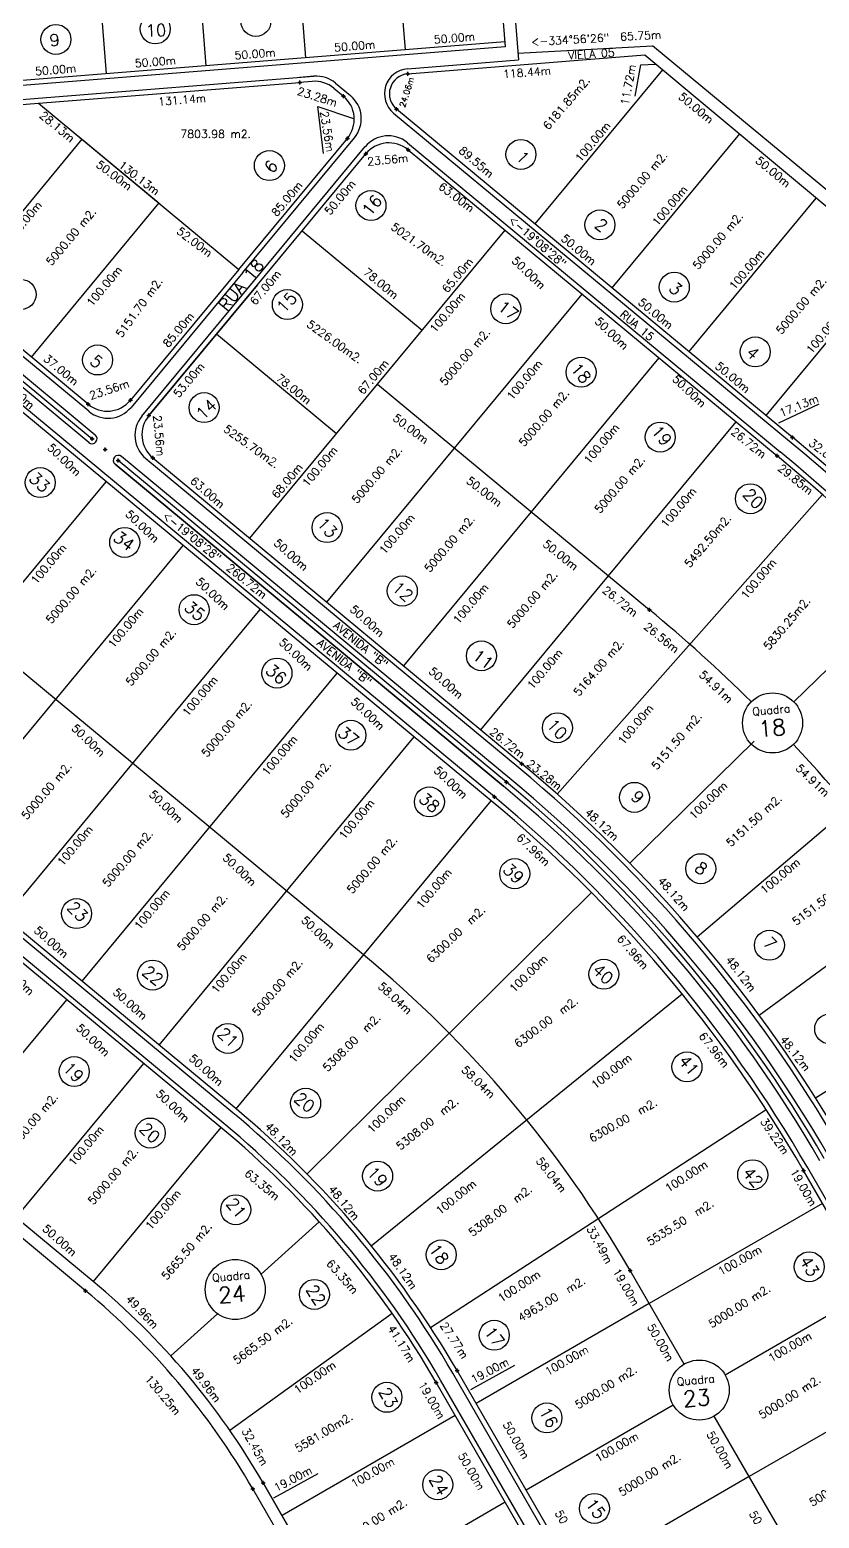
# Model space of a CAD drawing. Extents: x -23785941 to 8798891, y -8418521 to 21897894.
# Drawn here: x -23616 to -23221, y -2844 to -2100 of the extents above; entities that cross this region are included whole.
import ezdxf
from ezdxf.enums import TextEntityAlignment as Align

# ---------------------------------------------------------------- set-up
doc = ezdxf.new("R2010")
doc.units = 0
doc.header["$MEASUREMENT"] = 0
doc.header["$PDMODE"] = 34
doc.header["$PDSIZE"] = 1
doc.layers.get('0').update_dxf_attribs({"linetype": 'CONTINUOUS'})
for name, color, linetype in [('CALCADA', 3, 'CONTINUOUS'), ('REG60_100', 2, 'CONTINUOUS'), ('RUA', 1, 'CONTINUOUS'), ('VIEWPORT', 7, 'CONTINUOUS')]:
    doc.layers.add(name, color=color, linetype=linetype)
doc.styles.add('1_5MM', font='romans.shx', dxfattribs={"height": 6})
doc.styles.add('1MM', font='romans.shx', dxfattribs={"height": 4})
doc.styles.add('2MM', font='romans.shx', dxfattribs={"height": 8})

msp = doc.modelspace()

# ---------------------------------------------------------------- linework, layer by layer
for p, q in [((-23386.35, -2006.7), (-23378.21, -2108.87)), ((-23380.37, -2006.22), (-23371.67, -2115.37)), ((-23486.04, -2014.64), (-23478.09, -2114.32)), ((-23436.19, -2010.67), (-23428.25, -2110.35)), ((-23585.72, -2022.58), (-23577.78, -2122.26)), ((-23535.88, -2018.61), (-23527.94, -2118.29)), ((-23378.41, -2106.38), (-23797.68, -2139.78)), ((-23426.92, -2122.28), (-23308.44, -2112.84)), ((-23371.94, -2112.02), (-23304.67, -2108.23)), ((-23308.44, -2112.84), (-23032.33, -2343.32)), ((-23167, -2222.32), (-23304.67, -2108.23)), ((-23363.27, -2197.33), (-23299.46, -2120.33)), ((-23363.27, -2197.33), (-23299.46, -2120.33)), ((-23313.23, -2133.54), (-23310.49, -2117.82)), ((-23310.49, -2117.82), (-23303.04, -2117.47)), ((-23611.61, -2137), (-23480.89, -2126.58)), ((-23473.87, -2123.52), (-23481.08, -2124.09)), ((-23474.69, -2126.09), (-23480.88, -2126.58)), ((-23463.93, -2129.49), (-23459.14, -2133.46)), ((-23710.47, -2144.87), (-23611.61, -2137)), ((-23611.61, -2137), (-23511.41, -2220.02)), ((-23471.86, -2138.59), (-23454.01, -2144.68)), ((-23234.53, -2304.02), (-23432.51, -2139.95)), ((-23589.95, -2154.94), (-23653.75, -2231.94)), ((-23551.47, -2186.87), (-23592.26, -2153.07)), ((-23511.41, -2220.02), (-23457.16, -2154.57)), ((-23324.78, -2229.23), (-23260.97, -2152.24)), ((-23502.17, -2227.68), (-23447.92, -2162.22)), ((-23426.82, -2160.24), (-23262.8, -2296.16)), ((-23426.82, -2160.24), (-23426.81, -2160.25)), ((-23551.45, -2186.84), (-23615.28, -2263.87)), ((-23286.28, -2261.14), (-23222.69, -2184.42)), ((-23505.91, -2354.45), (-23378.3, -2200.45)), ((-23479.84, -2200.73), (-23419.78, -2250.5)), ((-23247.78, -2293.04), (-23184.31, -2216.46)), ((-23511.41, -2220.02), (-23565.65, -2285.48)), ((-23586.76, -2287.46), (-23653.8, -2231.9)), ((-23502.17, -2227.68), (-23556.41, -2293.14)), ((-23556.41, -2293.14), (-23502.17, -2227.68)), ((-23467.42, -2386.35), (-23339.8, -2232.35)), ((-23385.21, -2485.66), (-23669.14, -2250.41)), ((-23522.59, -2252.32), (-23462.53, -2302.09)), ((-23428.92, -2418.25), (-23301.3, -2264.25)), ((-23442.11, -2277.45), (-23306.09, -2390.18)), ((-23390.42, -2450.16), (-23262.8, -2296.16)), ((-23390.42, -2450.16), (-23262.8, -2296.16)), ((-23262.8, -2296.16), (-23242.29, -2313.18)), ((-23573.32, -2317.42), (-23379.13, -2478.33)), ((-23554.43, -2314.24), (-23369.88, -2467.16)), ((-23705.33, -2480.16), (-23577.72, -2326.16)), ((-23352.22, -2482.33), (-23219.61, -2332.58)), ((-23512.83, -2639.67), (-23877.16, -2337.78)), ((-23449.03, -2562.67), (-23718.53, -2339.35)), ((-23520.49, -2648.91), (-23885.61, -2346.36)), ((-23666.83, -2512.06), (-23539.22, -2358.06)), ((-23233.88, -2436.27), (-23173.17, -2376.75)), ((-23628.33, -2543.96), (-23500.72, -2389.96)), ((-23589.83, -2575.86), (-23462.22, -2421.86)), ((-23282.27, -2553.67), (-23129.94, -2424.07)), ((-23551.33, -2607.77), (-23423.72, -2453.76)), ((-23315.99, -2516.77), (-23253.79, -2455.79)), ((-23584.29, -2725.91), (-23892.29, -2470.69)), ((-23251.24, -2592.87), (-23090.14, -2474.31)), ((-23512.82, -2639.66), (-23385.21, -2485.66)), ((-23223.05, -2634.15), (-23054, -2527.24)), ((-23477.33, -2672.16), (-23335.08, -2531.55)), ((-23588.11, -2730.52), (-23816.66, -2541.15)), ((-23588.11, -2730.52), (-23816.66, -2541.15)), ((-23588.11, -2730.52), (-23816.66, -2541.15)), ((-23661.29, -2662.1), (-23597.49, -2585.1)), ((-23445.25, -2708.02), (-23289.77, -2582.21)), ((-23622.79, -2694.01), (-23558.99, -2617.01)), ((-23415.52, -2748.96), (-23247.79, -2640.02)), ((-23520.49, -2648.91), (-23584.29, -2725.91)), ((-23119.58, -2860.03), (-23229.16, -2670.41)), ((-23219.64, -2686.86), (-23306.22, -2736.89)), ((-23500.28, -2722.32), (-23471.24, -2696.08)), ((-23288.72, -2767.2), (-23315.74, -2720.45)), ((-23194.62, -2730.15), (-23268.22, -2772.68)), ((-23306.22, -2736.89), (-23392.82, -2786.92)), ((-23545.45, -2763.11), (-23522.09, -2742.02)), ((-23515.86, -2800.3), (-23434.82, -2741.71)), ((-23292.75, -2960.1), (-23402.32, -2770.48)), ((-23373.52, -2767.99), (-23395.67, -2780.07)), ((-23169.61, -2773.45), (-23256.2, -2823.47)), ((-23303.14, -2966.1), (-23412.71, -2776.48)), ((-23294.2, -2787.69), (-23367.8, -2830.21)), ((-23403.21, -2792.93), (-23489.8, -2842.95)), ((-23206.16, -2910.07), (-23273.71, -2793.17)), ((-23389.72, -3016.14), (-23499.3, -2826.52)), ((-23499.3, -2826.52), (-23314.7, -3146.01)), ((-23471.97, -2822.12), (-23494.12, -2834.2)), ((-23256.2, -2823.47), (-23342.78, -2873.5)), ((-23394.91, -3019.14), (-23504.49, -2829.52)), ((-23378.2, -2836.22), (-23464.78, -2886.25))]:
    msp.add_line(p, q)
at = {"color": 100}
for p, q in [((-23660.39, -2238.78), (-23583.18, -2302.76)), ((-23586.39, -2306.59), (-23663.05, -2243.07)), ((-23375.94, -2474.48), (-23570.11, -2313.59)), ((-23379.13, -2478.33), (-23573.3, -2317.44)), ((-23377.54, -2476.4), (-23571.71, -2315.51))]:
    msp.add_line(p, q, dxfattribs=at)
for centre in [(-23502.87, -2096.06), (-23602.86, -2105.12), (-23553.21, -2099.84), (-23370.37, -2162.59), (-23496.16, -2168.15), (-23445.35, -2188.12), (-23330.87, -2197.78), (-23293.68, -2228.9), (-23620.28, -2232.55), (-23487.17, -2237.61), (-23377.97, -2239.75), (-23253.23, -2261.28), (-23582.03, -2265.32), (-23340.32, -2271.44), (-23528.77, -2289.13), (-23300.75, -2303.85), (-23610.74, -2326.6), (-23255.64, -2334.67), (-23467.32, -2349.1), (-23568.5, -2356.53), (-23429.68, -2380.79), (-23533.79, -2390.13), (-23390.11, -2413.2), (-23492.35, -2421.81), (-23455.4, -2452.86), (-23352.16, -2449.17), (-23313.6, -2483.94), (-23416.16, -2486.2), (-23373.47, -2522.08), (-23280.46, -2519.59), (-23592.53, -2542.04), (-23246.13, -2557.86), (-23554.53, -2572.76), (-23328.93, -2572.33), (-23216.01, -2599.65), (-23516.88, -2604.45), (-23287.35, -2618.64), (-23593.71, -2620.98), (-23478.01, -2636.83), (-23555.7, -2651.71), (-23442.02, -2673.25), (-23254.51, -2672.55), (-23512.97, -2690.06), (-23410.21, -2712.6), (-23226.22, -2718.58), (-23473.61, -2732.39), (-23383.72, -2752.79), (-23437.4, -2783.81), (-23357.39, -2794.13), (-23411.99, -2827.49), (-23333.64, -2839.35)]:
    msp.add_circle(centre, 7.5)
at = {"color": 5}
for centre in [(-23244.58, -2446.76), (-23513.21, -2729.93), (-23281.21, -2780.18)]:
    msp.add_circle(centre, 15, dxfattribs=at)
for centre, radius, start, end in [((-23473.5, -2141.03), 14.99, 50.35397, 94.5548), ((-23426.13, -2132.25), 10, 94.5548, 230.34999), ((-23468.71, -2145), 14.99, 320.35271, 50.35397), ((-23436.38, -2171.79), 14.99, 50.35271, 140.35271), ((-23436.38, -2171.79), 14.99, 50.35271, 140.35271), ((-23577.19, -2275.92), 14.99, 230.35297, 320.35271), ((-23544.87, -2302.7), 14.99, 140.35271, 230.35425), ((-23822.21, -3013.12), 920.97, 33.0048, 50.35425), ((-23822.25, -3013.09), 908.97, 30.01869, 50.35425), ((-23822.25, -3013.09), 808.97, 45.49416, 50.35425), ((-23822.25, -3013.09), 808.97, 30.01869, 43.36936), ((-23822.25, -3013.09), 708.97, 30.01869, 50.35425), ((-23822.25, -3013.09), 684.97, 30.01869, 50.35425), ((-23822.25, -3013.09), 584.97, 30.01869, 50.35425), ((-23822.25, -3013.09), 484.97, 30.01869, 50.35425), ((-23822.25, -3013.09), 472.97, 30.01869, 50.35425), ((-23822.25, -3013.09), 372.97, 30.01471, 50.35425), ((-23822.25, -3013.09), 366.97, 30.01465, 50.35425), ((-23822.25, -3013.09), 366.97, 30.01465, 50.35425), ((-23822.25, -3013.09), 366.97, 30.01465, 50.35425)]:
    msp.add_arc(centre, radius, start, end)
at = {"color": 100}
for centre, radius, start, end in [((-23584.8, -2304.67), 2.5, 230.35435, 50.35435), ((-23571.71, -2315.51), 2.5, 50.35429, 230.35429), ((-23822.23, -3013.07), 696.97, 30.01869, 50.35423), ((-23822.23, -3013.07), 699.47, 30.01869, 50.35423), ((-23822.23, -3013.07), 694.47, 30.01869, 50.35423)]:
    msp.add_arc(centre, radius, start, end, dxfattribs=at)
for p in [(-23480.89, -2126.58), (-23426.92, -2122.28), (-23459.14, -2133.46), (-23432.51, -2139.95), (-23457.16, -2154.57), (-23447.93, -2162.23), (-23426.81, -2160.25), (-23586.77, -2287.46), (-23565.64, -2285.47), (-23556.4, -2293.13), (-23584.8, -2304.67), (-23234.53, -2304.02), (-23554.42, -2314.25), (-23242.29, -2313.18), (-23571.71, -2315.51), (-23306.09, -2390.18), (-23369.88, -2467.16), (-23377.54, -2476.4), (-23229.16, -2670.41), (-23315.74, -2720.45), (-23588.11, -2730.52), (-23402.32, -2770.48), (-23412.71, -2776.48), (-23499.3, -2826.52), (-23504.48, -2829.54)]:
    msp.add_point(p)
at = {"color": 1}
msp.add_point((-23578.25, -2310.09), dxfattribs=at)
at = {"layer": 'CALCADA'}
for p, q in [((-23378.21, -2108.87), (-23797.48, -2142.27)), ((-23427.12, -2119.79), (-23371.67, -2115.37)), ((-23611.81, -2134.5), (-23473.87, -2123.52)), ((-23463.12, -2126.92), (-23455.62, -2133.13)), ((-23710.67, -2142.38), (-23611.81, -2134.5)), ((-23434.1, -2141.88), (-23236.18, -2305.91)), ((-23509.48, -2221.62), (-23453.64, -2154.24)), ((-23427.15, -2156.72), (-23261.21, -2294.23)), ((-23504.09, -2226.09), (-23448.25, -2158.7)), ((-23509.48, -2221.62), (-23565.32, -2289)), ((-23559.93, -2293.47), (-23504.09, -2226.09)), ((-23586.43, -2290.98), (-23655.4, -2233.83)), ((-23383.61, -2483.74), (-23667.54, -2248.48)), ((-23261.21, -2294.23), (-23240.7, -2311.25)), ((-23557.95, -2314.57), (-23371.48, -2469.09)), ((-23514.43, -2641.59), (-23878.75, -2339.7)), ((-23518.89, -2646.98), (-23883.79, -2344.62)), ((-23117.42, -2858.78), (-23226.99, -2669.16)), ((-23294.91, -2961.35), (-23404.49, -2771.73)), ((-23300.97, -2964.85), (-23410.55, -2775.23))]:
    msp.add_line(p, q, dxfattribs=at)
at = {"layer": 'CALCADA', "color": 100}
msp.add_line((-23661.54, -2241.08), (-23584.8, -2304.67), dxfattribs=at)
at = {"layer": 'CALCADA'}
for centre, radius, start, end in [((-23426.13, -2132.25), 12.5, 94.5548, 230.34999), ((-23472.68, -2138.46), 14.99, 50.35397, 94.5548), ((-23465.19, -2144.67), 14.99, 320.35271, 50.35397), ((-23436.71, -2168.27), 14.99, 50.35271, 140.35271), ((-23576.86, -2279.44), 14.99, 230.35297, 320.35271), ((-23548.39, -2303.03), 14.99, 140.35271, 230.35425), ((-23822.25, -3013.09), 918.47, 30.01869, 50.35425), ((-23822.25, -3013.09), 911.47, 30.01869, 50.35425), ((-23822.25, -3013.09), 706.47, 30.01869, 50.35425), ((-23822.25, -3013.09), 687.47, 30.01869, 50.35425), ((-23822.25, -3013.09), 475.47, 30.01869, 50.35425), ((-23822.25, -3013.09), 482.47, 30.01869, 50.35425)]:
    msp.add_arc(centre, radius, start, end, dxfattribs=at)
at = {"layer": 'REG60_100'}
for p, q in [((-23469.13, -2162.09), (-23471.86, -2138.59)), ((-23221.47, -2287.49), (-23241.55, -2296.94))]:
    msp.add_line(p, q, dxfattribs=at)
at = {"layer": 'VIEWPORT'}
msp.add_point((-23383.61, -2483.74), dxfattribs=at)

# ---------------------------------------------------------------- texts
at = {"color": 1, "style": '1MM'}
for s, rotation, p in [('<-19%%d08\'28"', 319.08002, (-23362.05, -2206.19)), ('108.00m', 318.0032, (-23623.37, -2280.74)), ('<-19%%d08\'28"  260.72m', 320.87555, (-23523.39, -2362.9))]:
    msp.add_text(s, height=4, rotation=rotation, dxfattribs=at).set_placement(p, align=Align.MIDDLE)
at = {"style": '1MM'}
for rotation, p in [(50.35008, (-23257.45, -2220.09)), (50.35, (-23257.45, -2220.09)), (50.35008, (-23218.95, -2251.99))]:
    msp.add_text('100.00m', height=4, rotation=rotation, dxfattribs=at).set_placement(p, align=Align.MIDDLE)
at = {"char_height": 6, "attachment_point": 1, "style": '1_5MM'}
for s, insert, rotation in [('10', (-23558.16, -2097.8), 2.9738), ('16', (-23450.38, -2190.11), 51.04392), ('15', (-23493.18, -2238.25), 46.85885), ('17', (-23378.97, -2234.99), 321.76654), ('18', (-23341.39, -2266.02), 310.7077), ('14', (-23533.45, -2291.25), 42.908), ('19', (-23301, -2297.24), 310.0429), ('20', (-23255.52, -2328.78), 312.95218), ('13', (-23468.43, -2343.27), 312.16782), ('12', (-23431.29, -2375.35), 318.14331), ('35', (-23535.47, -2385.17), 320.22225), ('11', (-23391.62, -2409.37), 322.26941), ('10', (-23353.5, -2443.98), 312.11011), ('21', (-23518.55, -2598.21), 317.71281), ('19', (-23595.61, -2615.52), 314.92268), ('20', (-23557.35, -2645.8), 314.49942), ('42', (-23255.34, -2667.97), 309.4504), ('18', (-23411.89, -2706.31), 305.83063), ('22', (-23473.07, -2726.68), 301.95285), ('17', (-23384.35, -2747.62), 306.78498), ('16', (-23356.23, -2787.88), 298.09882), ('15', (-23333.64, -2833.53), 306.40907)]:
    msp.add_mtext(s, dxfattribs=dict(at, insert=insert, rotation=rotation))
at = {"attachment_point": 1}
for s, insert, char_height, width, rotation, style in [('9', (-23606.35, -2102.58), 6, 7.985, 4.08461, '1_5MM'), ('VIELA 05', (-23346.91, -2111.09), 4, 603.212, 3.60995, '1MM'), ('1', (-23369.06, -2160.04), 6, 1.625, 313.50978, '1_5MM'), ('6', (-23499.3, -2168.77), 6, 7.985, 51.95403, '1_5MM'), ('2', (-23330.34, -2193.88), 6, 11.198, 321.54915, '1_5MM'), ('3', (-23292.89, -2225.71), 6, 7.465, 317.81721, '1_5MM'), ('4', (-23254.21, -2257.89), 6, 5.226, 316.94157, '1_5MM'), ('5', (-23582.63, -2262.14), 6, 1.996, 320.07248, '1_5MM'), ('33', (-23612.72, -2320.74), 6, 30, 316.89511, '1_5MM'), ('34', (-23571.11, -2350.31), 6, 23, 322.8112, '1_5MM'), ('36', (-23494.6, -2416.72), 6, 30, 319.28826, '1_5MM'), ('37', (-23458.65, -2447.88), 6, 30, 321.07687, '1_5MM'), ('38', (-23418, -2480.92), 6, 30, 318.95717, '1_5MM'), ('9', (-23312.08, -2479.81), 6, 0.647, 320.07252, '1_5MM'), ('39', (-23375.8, -2516.29), 6, 30, 316.89493, '1_5MM'), ('8', (-23280.42, -2515.52), 6, 0.597, 322.5831, '1_5MM'), ('23', (-23593.49, -2535.21), 6, 23, 314.74097, '1_5MM'), ('7', (-23245.39, -2553.01), 6, 2.388, 312.95219, '1_5MM'), ('22', (-23556.56, -2567.38), 6, 25, 321.07689, '1_5MM'), ('40', (-23331, -2566.56), 6, 23, 316.68126, '1_5MM'), ('41', (-23287.4, -2612), 6, 33, 309.45062, '1_5MM'), ('20', (-23480.46, -2630.69), 6, 25, 319.19, '1_5MM'), ('19', (-23443.49, -2667.73), 6, 23, 312.95228, '1_5MM'), ('21', (-23513.7, -2683.28), 6, 12.803, 309.77409, '1_5MM'), ('43', (-23226.22, -2712.38), 6, 33, 301.1545, '1_5MM'), ('23', (-23436.51, -2777.97), 6, 23, 298.92107, '1_5MM'), ('24', (-23411.38, -2821.76), 6, 23, 300.23264, '1_5MM')]:
    msp.add_mtext(s, dxfattribs=dict(at, insert=insert, char_height=char_height, width=width, rotation=rotation, style=style))
at = {"color": 1, "char_height": 4, "attachment_point": 1, "rotation": 5.03393, "style": '1MM'}
for insert in [(-23254.85, -2439.1), (-23524.95, -2722.15), (-23292.63, -2774.04)]:
    msp.add_mtext('Quadra', dxfattribs=dict(at, insert=insert))
at = {"color": 1, "char_height": 8, "width": 20.682, "attachment_point": 1, "rotation": 5.03393, "style": '2MM'}
for s, insert in [('18', (-23251.98, -2445.88)), ('24', (-23522.08, -2728.93)), ('23', (-23289.76, -2780.82))]:
    msp.add_mtext(s, dxfattribs=dict(at, insert=insert))
at = {"layer": 'REG60_100', "style": '1MM'}
for s, height, rotation, p in [('50.00m', 4, 4.5548, (-23403.65, -2104.38)), ('50.00m', 4, 4.5548, (-23503.33, -2112.32)), ('50.00m', 4, 4.5548, (-23453.49, -2108.35)), ('50.00m', 4, 4.5548, (-23603.01, -2120.26)), ('50.00m', 4, 4.5548, (-23553.17, -2116.29)), ('118.44m', 4, 4.5548, (-23367.39, -2121.55)), ('11.72m', 4, 79.57539, (-23316.71, -2127.79)), ('24.06m', 3, 72.4523, (-23427.5, -2131.45)), ('131.14m', 4, 4.5548, (-23539.8, -2135.29)), ('23.28m', 4, 342.44536, (-23472.15, -2133.8)), ('50.00m', 4, 320.35, (-23282.77, -2139.36)), ('28.13m', 4, 320.35397, (-23602.22, -2148.72)), ('23.56m', 4, 278.97853, (-23467.18, -2151.13)), ('100.00m', 4, 50.35008, (-23334.45, -2156.28)), ('23.56m', 4, 5.33369, (-23437, -2165.22)), ('89.55m', 4, 319.62754, (-23392.66, -2166.36)), ('50.00m', 4, 320.35, (-23244.27, -2171.27)), ('50.00m', 4, 322.89219, (-23573.74, -2173.05)), ('130.13m', 4, 322.40133, (-23561.23, -2174.37)), ('85.00m', 4, 50.35258, (-23487.37, -2184.74)), ('50.00m', 4, 50.34952, (-23460.81, -2184.03)), ('63.00m', 4, 323.17081, (-23402.53, -2183.98)), ('100.00m', 4, 50.35008, (-23295.95, -2188.18)), ('100.00m', 4, 50.31619, (-23618.8, -2195.98)), ('52.00m', 4, 322.7744, (-23533.5, -2206.34)), ('50.00m', 4, 320.35, (-23341.47, -2210.2)), ('65.00m', 4, 50.35258, (-23402.12, -2222.92)), ('50.00m', 4, 316.44974, (-23366.5, -2221.76)), ('100.00m', 4, 50.35, (-23257.45, -2220.09)), ('100.00m', 4, 50.31619, (-23578.71, -2228.39)), ('67.00m', 4, 50.35591, (-23498.13, -2229.08)), ('78.00m', 4, 320.35425, (-23440.32, -2227.1)), ('100.00m', 4, 50.35258, (-23407.13, -2241.51)), ('50.00m', 4, 320.35, (-23302.97, -2242.11)), ('85.00m', 4, 50.35258, (-23541.6, -2250.19)), ('50.00m', 4, 316.44974, (-23324.95, -2252.01)), ('100.00m', 4, 50.35, (-23218.95, -2251.99)), ('37.00m', 4, 320.33758, (-23600.27, -2270.3)), ('53.00m', 4, 50.3548, (-23536.42, -2275.28)), ('67.00m', 4, 50.35258, (-23444.23, -2273.74)), ('100.00m', 4, 50.35258, (-23368.6, -2275.24)), ('50.00m', 4, 320.35, (-23264.47, -2274.01)), ('78.00m', 4, 321.45056, (-23483.97, -2279.84)), ('50.00m', 4, 316.44974, (-23286.22, -2280.85)), ('23.56m', 4, 18.39697, (-23576.24, -2280.08)), ('17.13m', 4, 22.28966, (-23231.42, -2288.13)), ('23.56m', 4, 275.35341, (-23551.3, -2303.18)), ('50.00m', 4, 322.5709, (-23425.41, -2299.76)), ('100.00m', 4, 50.35258, (-23330.1, -2307.15)), ('26.72m', 4, 321.23651, (-23256.44, -2306.77)), ('32.87m', 4, 323.14978, (-23217.43, -2312.12)), ('50.00m', 4, 316.44974, (-23598.69, -2315.24)), ('100.00m', 4, 50.35258, (-23470.94, -2318.51)), ('68.00m', 4, 50.35258, (-23487.3, -2325.71)), ('29.85m', 4, 321.10078, (-23232.99, -2325.01)), ('63.00m', 4, 318.84371, (-23527.01, -2331.57)), ('50.00m', 4, 322.47418, (-23388.68, -2331.13)), ('100.00m', 4, 50.35258, (-23291.6, -2339.05)), ('50.00m', 4, 316.44974, (-23559.65, -2348.44)), ('100.00m', 4, 50.35258, (-23432.4, -2352.24)), ('100.00m', 4, 50.35425, (-23606.55, -2367.21)), ('50.00m', 4, 318.37675, (-23485.26, -2362.69)), ('50.00m', 4, 321.42296, (-23350.5, -2362.83)), ('100.00m', 4, 50.35591, (-23251.6, -2374.65)), ('50.00m', 4, 316.44974, (-23524.44, -2382.21)), ('100.00m', 4, 50.35258, (-23395.47, -2387.07)), ('26.72m', 4, 321.23651, (-23320.7, -2385.94)), ('50.00m', 4, 318.37675, (-23447.23, -2395.76)), ('100.00m', 4, 50.35425, (-23568.05, -2399.11)), ('26.56m', 4, 321.20429, (-23300.01, -2404.16)), ('50.00m', 4, 316.44974, (-23482.9, -2412.46)), ('100.00m', 4, 50.35258, (-23358.45, -2419.76)), ('100.00m', 4, 50.35258, (-23530.86, -2433.27)), ('50.00m', 4, 318.37675, (-23407.8, -2426.72)), ('54.91m', 4, 316.45202, (-23272.81, -2428.65)), ('50.00m', 4, 316.44974, (-23446.93, -2442.12)), ('100.00m', 4, 50.35258, (-23313.09, -2447.45)), ('50.00m', 4, 316.44974, (-23586.59, -2455.44)), ('100.00m', 4, 50.35425, (-23491.05, -2462.92)), ('26.72m', 4, 321.23651, (-23377.07, -2456.75)), ('50.00m', 4, 316.44974, (-23405.43, -2476.48)), ('23.28m', 4, 321.23651, (-23358.61, -2472.65)), ('54.91m', 4, 316.45202, (-23224.51, -2475.41)), ('100.00m', 4, 44.43202, (-23276.74, -2485.44)), ('50.00m', 4, 316.44974, (-23547.79, -2488.5)), ('100.00m', 4, 50.35425, (-23452.55, -2494.82)), ('48.12m', 4, 316.88396, (-23329.91, -2497.49)), ('100.00m', 4, 50.35425, (-23593.35, -2508.02)), ('67.96m', 4, 316.2354, (-23364.15, -2510.12)), ('50.00m', 4, 316.44974, (-23511.06, -2520.1)), ('100.00m', 4, 50.35425, (-23413.9, -2529.52)), ('100.00m', 4, 40.39119, (-23240.79, -2523.24)), ('48.12m', 4, 311.68506, (-23293.98, -2532.2)), ('100.00m', 4, 50.35425, (-23554.85, -2539.92)), ('50.00m', 4, 316.44974, (-23471.75, -2551.37)), ('50.00m', 4, 318.37675, (-23605.18, -2556.21)), ('67.96m', 4, 310.64643, (-23314.4, -2561.29)), ('100.00m', 4, 50.35425, (-23516.35, -2571.82)), ('100.00m', 4, 44.66675, (-23366.62, -2571.97)), ('48.12m', 4, 308.10526, (-23260.38, -2572.13)), ('50.00m', 4, 316.44974, (-23622.09, -2574.71)), ('50.00m', 4, 318.37675, (-23565.74, -2587.17)), ('58.04m', 4, 317.52313, (-23433.25, -2584.31)), ('50.00m', 4, 316.44974, (-23584.3, -2605.23)), ('100.00m', 4, 50.35758, (-23477.71, -2606.52)), ('67.96m', 4, 308.11313, (-23273.78, -2610.15)), ('48.12m', 4, 308.10526, (-23233.18, -2611.92)), ('50.00m', 4, 318.37675, (-23527.71, -2620.23)), ('58.04m', 4, 316.34014, (-23391.65, -2626.19)), ('100.00m', 4, 38.97925, (-23325.13, -2620.83)), ('50.00m', 4, 316.44974, (-23544.41, -2638.15)), ('100.00m', 4, 44.66675, (-23437.75, -2642.28)), ('48.12m', 4, 314.33289, (-23490.12, -2654.65)), ('39.22m', 4, 304.6381, (-23243.45, -2653.31)), ('100.00m', 4, 50.35425, (-23587.81, -2658.06)), ('63.35m', 4, 320.24739, (-23499.71, -2677.58)), ('58.04m', 4, 308.14672, (-23355.18, -2672.57)), ('100.00m', 4, 33.29175, (-23287.71, -2673.3)), ('19.00m', 4, 300.0223, (-23229.07, -2678.89)), ('100.00m', 4, 38.97925, (-23402.87, -2683.74)), ('100.00m', 4, 50.35425, (-23549.3, -2689.96)), ('48.12m', 4, 309.89095, (-23458.8, -2686.59)), ('50.00m', 4, 318.37675, (-23600.95, -2705.36)), ('33.49m', 4, 298.79038, (-23330.98, -2707.49)), ('63.35m', 4, 311.52406, (-23459.63, -2723.51)), ('48.12m', 4, 304.74043, (-23429.42, -2720.7)), ('100.00m', 4, 30.01869, (-23260.93, -2715.34)), ('100.00m', 4, 33.29175, (-23371.31, -2728.2)), ('19.00m', 4, 300.0223, (-23317.74, -2728.78)), ('49.96m', 4, 313.57363, (-23559.71, -2741.09)), ('41.17m', 4, 301.52775, (-23430.12, -2757)), ('27.77m', 4, 303.50388, (-23403.67, -2755.37)), ('50.00m', 4, 300.01869, (-23300.56, -2756.39)), ('100.00m', 4, 30.01869, (-23235.92, -2758.63)), ('100.00m', 4, 30.01869, (-23347.52, -2765.37)), ('100.00m', 4, 34.99202, (-23473.44, -2773.8)), ('19.00m', 4, 27.90342, (-23385.93, -2770.41)), ('130.25m', 4, 310.18333, (-23549.35, -2782.61)), ('49.96m', 4, 307.42486, (-23527.85, -2777.35)), ('19.00m', 4, 300.0223, (-23414.93, -2785.27)), ('50.00m', 4, 300.01869, (-23372.73, -2805.2)), ('32.45m', 4, 299.48871, (-23503.32, -2808.51)), ('100.00m', 4, 30.01869, (-23322.5, -2808.66)), ('50.00m', 4, 300.01869, (-23270.89, -2810.08)), ('50.00m', 4, 300.01869, (-23395.08, -2820.79)), ('100.00m', 4, 30.01869, (-23444.51, -2821.41)), ('19.00m', 4, 27.90342, (-23484.38, -2824.54)), ('50.00m', 4, 300.01869, (-23346.67, -2849.53)), ('50.00m', 4, 300.01869, (-23249.57, -2849.88))]:
    msp.add_text(s, height=height, rotation=rotation, dxfattribs=at).set_placement(p, align=Align.MIDDLE)
for s, rotation, p in [('6181.85m2.', 49.6515, (-23345.18, -2138.96)), ('5000.00 m2.', 49.6515, (-23307.33, -2177.41)), ('5000.00 m2.', 50.08879, (-23592.85, -2205.7)), ('5000.00 m2.', 49.6515, (-23269.5, -2207.77)), ('5021.70m2.', 324.43646, (-23423.2, -2210.16)), ('5151.70 m2.', 54.03334, (-23558.68, -2240.92)), ('5000.00 m2.', 49.6515, (-23227.8, -2240.16)), ('5226.00m2.', 324.43646, (-23465.32, -2258.76)), ('5000.00 m2.', 49.6515, (-23395.96, -2265.88)), ('5000.00 m2.', 49.6515, (-23356.42, -2296.3)), ('5255.70m2.', 324.43646, (-23506.93, -2311.13)), ('5000.00 m2.', 49.6515, (-23439.95, -2324.71)), ('5000.00 m2.', 49.6515, (-23318.52, -2329.58)), ('5000.00 m2.', 49.6515, (-23403.64, -2359.14)), ('5492.50m2.', 49.6515, (-23274.56, -2357.83)), ('5000.00 m2.', 49.6515, (-23592.84, -2384.8)), ('5000.00 m2.', 49.6515, (-23362.24, -2387.07)), ('5830.25m2.', 49.6515, (-23234.95, -2399.02)), ('5000.00 m2.', 49.6515, (-23552.98, -2415.92)), ('5164.00 m2.', 49.6515, (-23329.02, -2421.02)), ('5000.00 m2.', 49.6515, (-23515.03, -2451.49)), ('5151.50 m2.', 49.6515, (-23290.07, -2457.81)), ('5000.00 m2.', 49.6515, (-23605.15, -2482.7)), ('5000.00 m2.', 49.6515, (-23475.49, -2481.91)), ('5151.50 m2.', 42.73379, (-23251.68, -2497.85)), ('5000.00 m2.', 49.6515, (-23564.53, -2516.42)), ('5000.00 m2.', 49.6515, (-23442.38, -2519.73)), ('5151.50 m2.', 37.01784, (-23217.97, -2538.52)), ('5000.00 m2.', 49.6515, (-23527.27, -2548.31)), (' 6300.00  m2.', 43.80554, (-23401.77, -2555.64)), ('5000.00 m2.', 49.6515, (-23489.69, -2580.89)), (' 6300.00  m2.', 36.89336, (-23356.99, -2599.65)), ('5308.00  m2.', 45.0245, (-23452.75, -2608.73)), ('5000.00 m2.', 49.6515, (-23612.02, -2648.07)), ('5308.00  m2.', 39.03051, (-23415.14, -2649.5)), (' 6300.00  m2.', 29.76602, (-23318.89, -2648.77)), ('5000.00 m2.', 49.6515, (-23571.85, -2675.25)), ('5308.00  m2.', 37.39028, (-23378.75, -2693.08)), ('5535.50  m2.', 32.17436, (-23289.05, -2699.11)), ('5665.50 m2.', 49.6515, (-23535.1, -2712.81)), ('4963.00  m2.', 30.9854, (-23353.37, -2737.41)), ('5000.00 m2.', 32.20035, (-23259.45, -2740.94)), ('5665.50 m2.', 36.64493, (-23497.55, -2757.95)), ('5000.00 m2.', 32.20035, (-23326.19, -2781.4)), ('5000.00 m2.', 32.20035, (-23234.3, -2786.43)), ('5581.00m2.', 31.20019, (-23467.29, -2804.05)), ('5000.00 m2.', 32.20035, (-23304.34, -2825.05)), ('5000.00 m2.', 32.20035, (-23209.08, -2830.12)), ('5000.00 m2.', 32.20035, (-23441.11, -2847.79))]:
    msp.add_text(s, height=4, rotation=rotation, dxfattribs=at).set_placement(p, align=Align.BOTTOM_CENTER)
msp.add_text('7803.98 m2.', height=4, dxfattribs=at).set_placement((-23522.99, -2155.56), align=Align.BOTTOM_CENTER)
at = {"layer": 'RUA', "style": '1MM'}
msp.add_text('<-334%%d56\'26"  65.75m', height=4, rotation=3.22833, dxfattribs=at).set_placement((-23332.78, -2104.49), align=Align.MIDDLE)
at = {"layer": 'RUA', "attachment_point": 1, "style": '1_5MM'}
for s, insert, char_height, width, rotation in [('RUA 18', (-23522.13, -2237.54), 6, 808.839, 50.65077), ('RUA 15', (-23318.66, -2240.07), 4, 808.839, 319.80571), ('\\Fromant.shx;AVENIDA "B"', (-23462.04, -2395.6), 4, 1478.691, 320.76737), ('\\Fromant.shx;AVENIDA "B"', (-23470.2, -2404.31), 4, 1478.691, 320.76737)]:
    msp.add_mtext(s, dxfattribs=dict(at, insert=insert, char_height=char_height, width=width, rotation=rotation))

doc.saveas('drawing.dxf')
